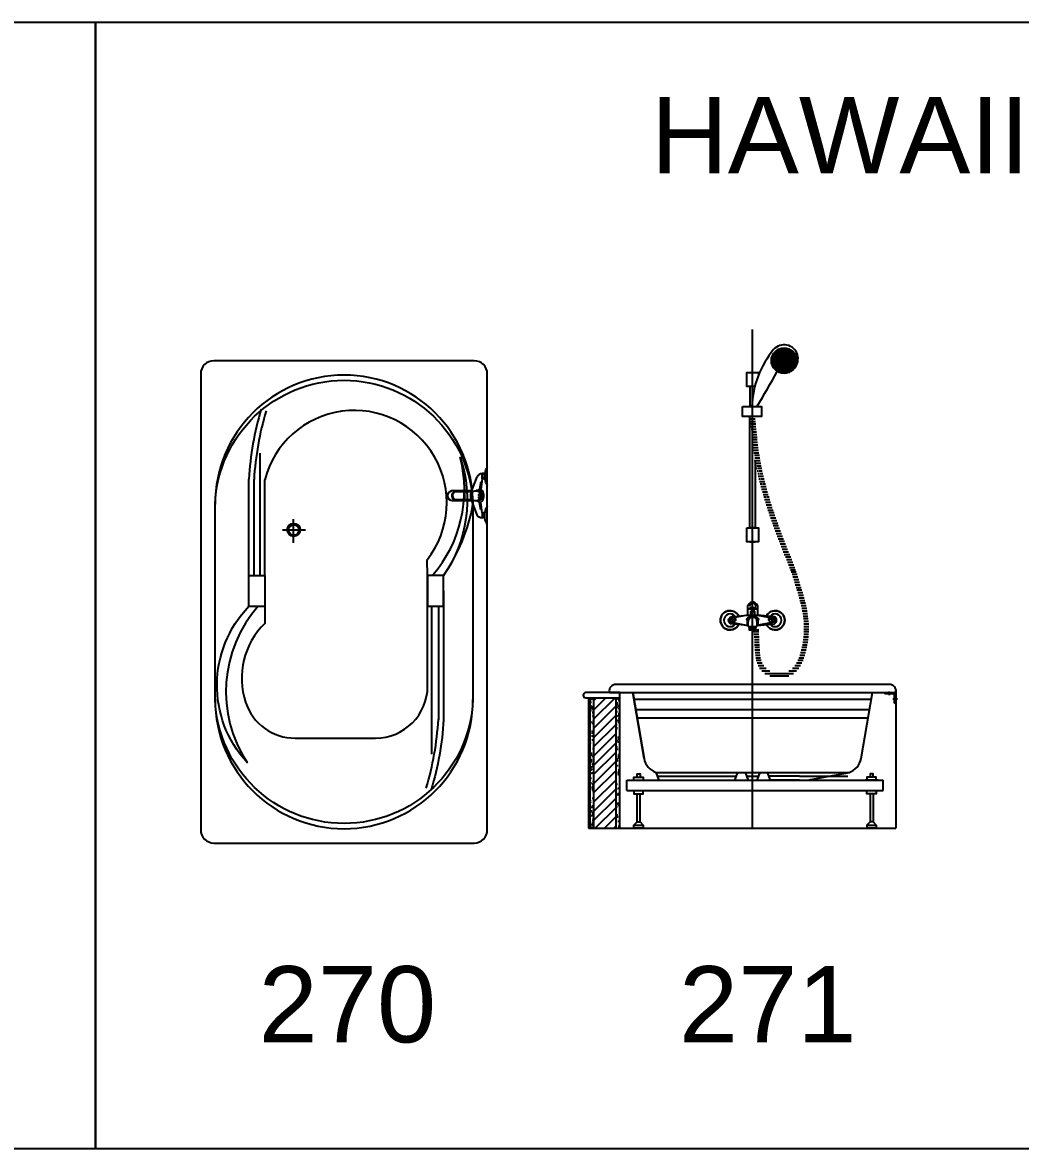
# Model space of a CAD drawing. Header units: inches. Extents: x 242965 to 445791, y 236206 to 423703.
# Drawn here: x 326854 to 330684, y 262687 to 267006 of the extents above; entities that cross this region are included whole.
import ezdxf

# ---------------------------------------------------------------- set-up
doc = ezdxf.new("R2010")
doc.units = ezdxf.units.IN
doc.header["$MEASUREMENT"] = 0
doc.layers.add('2', color=181, linetype='Continuous', lineweight=20)
doc.layers.add('HATCH', color=8, linetype='Continuous')
doc.layers.add('wc', color=144, linetype='Continuous')
doc.styles.add('Vni-Helve', font='')
doc.styles.get('Vni-Helve').set_extended_font_data('VNI-Helve')
pattern_1 = [(0, (416623.3625845934, 244789.9833808509), (5.625, 3.24759525), [3.75, -7.5]), (120, (416623.3625845934, 244789.9833808509), (-5.624999987709674, 3.247595271287468), [3.749999999999992, -7.499999999999983]), (59.99999999999999, (416623.3625845934, 244789.9833808509), (1.229032625671422e-08, 6.495190521287468), [-7.5, 3.75])]

# ---------------------------------------------------------------- blocks, each defined once
blk = doc.blocks.new('270')
at = {"layer": 'HATCH', "linetype": 'Continuous'}
blk.add_lwpolyline([(-550.0000000000146, 1745), (-550.0000000000146, -5, 0.414213562373095), (-500.0000000000146, -55), (499.9999999999854, -55, 0.414213562373095), (549.9999999999854, -5), (549.9999999999854, 1745, 0.414213562373095), (499.9999999999854, 1795), (-500.0000000000146, 1795, 0.414213562373095)], format="xyb", close=True, dxfattribs=at)
at = {"layer": 'wc', "color": 7}
blk.add_lwpolyline([(-550.0000000000146, 1745), (-550.0000000000146, -5, 0.414213562373095), (-500.0000000000146, -55), (499.9999999999854, -55, 0.414213562373095), (549.9999999999854, -5), (549.9999999999854, 1745, 0.414213562373095), (499.9999999999854, 1795), (-500.0000000000146, 1795, 0.414213562373095)], format="xyb", close=True, dxfattribs=at)
at = {"layer": 'wc'}
for points in [[(494.9999999999782, 1245.000000000502), (495, 1245, 0.9999999999999999), (-495, 1245), (-494.9999999999782, 1245.000000000502, -0.9595959595949957)], [(487.2837003236491, 1285.108365632841, -4.698006889415894), (487.2837003236782, 1268.990076282425), (487.2837003236782, 1285.108365632885)], [(427.4790057526043, 1262.049220957655, -0.608945679892476), (425.7633340107641, 1292.049220957666, 0.8742641852840553), (427.4790057526625, 1262.049220957644)]]:
    blk.add_lwpolyline(points, format="xyb", close=True, dxfattribs=at)
at = {"layer": 'wc', "color": 7}
for points in [[(-317.8957103923749, 1608.693428951759, 0.05926039611814506), (-365.3748523644463, 1341.068679039039)], [(381.9867043237318, 912.1615616176277), (381.9867043237318, 417.6053694769216), (381.9867043237609, 417.6053694775401, -0.05926039611814517), (334.5075623516896, 149.9806195648198)]]:
    blk.add_lwpolyline(points, format="xyb", dxfattribs=at)
at = {"layer": 'wc'}
for points in [[(-298.7536585474882, 1602.898443950271, 0.05926039611814506), (-345.4075620179356, 1339.925299741466)], [(341.2290213920423, 973.4830337868807, 0.2452842833322257), (446.2134587640539, 1423.514043257772), (446.2134587646506, 1423.514043255909, -0.2369788513235458), (381.9867043241247, 971.2457040801637)], [(550.0000000000582, 1387.049220957739, 0.1184493648184731), (540.0000000000073, 1362.049220957728), (540, 1362.049220957662), (540, 1342.049220957662), (530, 1342.049220957648), (530, 1342.049220957662), (530, 1362.049220957662), (530.0000000000073, 1362.049220957651, 0.3252642360315423), (510.7031023465825, 1349.747919641475)], [(540.0000000000073, 1342.049220957582, 0.1184493648184732), (550.0000000000582, 1317.049220957571)], [(550.0000000000582, 1167.049220957571, -0.1184493648184732), (540.0000000000073, 1192.049220957582), (540, 1192.049220957662), (540, 1212.049220957662), (530, 1212.049220957677), (530, 1212.049220957662), (530, 1192.049220957662), (530.0000000000073, 1192.049220957673, -0.325264236031542), (510.7031023465825, 1204.350522273849), (510.7031023465679, 1204.350522273875), (490, 1257.049220957662), (416.6271987744112, 1257.049220957662), (416.6271987743239, 1257.049220957662, -0.8484309938839947), (413.4354839969892, 1297.049220957673), (413.4354839969164, 1297.049220957662), (490, 1297.049220957662)], [(-365.3748523644026, 853.0774191556702), (-304.1873268902273, 853.0774191556702), (-304.1873268902273, 787.6429813623545), (-304.1873268901545, 787.64298136242, 0.285563559719018), (-377.8017469008482, 484.7901515221893), (-377.801746900841, 484.7901515220001, 0.3238930270007946), (-187.8213955842075, 347.2998796737811), (120.7991788495419, 347.2998796737811, 0.414213562373095), (320.7991788495419, 547.2998796737811), (320.7991788495419, 971.2457040795998), (320.7991788495419, 853.0774191556702), (381.9867043237318, 853.0774191556702), (381.9867043237318, 971.2457040795998), (381.9867043235354, 971.245704079316, 0.1066961155297339), (494.9999999998181, 1244.999999999047), (494.9999999999854, 1245), (494.9999999999854, 495), (494.9999999999782, 494.9999999995125, -0.9595959595949961), (-494.9999999999782, 494.9999999995125), (-495, 495), (-495.0000000000146, 1245)], [(550.0000000000582, 1237.049220957739, 0.1184493648184731), (540.0000000000073, 1212.049220957728)], [(-495, 495, 0.9999999999999999), (495, 495)], [(315.3655105068028, 155.7756045663082, 0.05926039611814517), (362.0194139772502, 418.7487487751132)]]:
    blk.add_lwpolyline(points, format="xyb", dxfattribs=at)
at = {"layer": 'wc', "color": 8}
for points in [[(319.1428781377253, 1031.541661176714, 1.230563892124485), (-304.1873268903873, 1337.756099300434)], [(524.7532546052244, 1330.524128809207), (521.898881210378, 1310.161541504713), (521.8988812103853, 1310.161541504702, -0.200633142750587), (515.1197153165122, 1298.730128723957), (515.1197153164685, 1298.730128723939), (506.9132464005233, 1296.943769087913)], [(516.0046400470455, 1254.66384548767, 0.6317060664252575), (516.0046400466745, 1299.4345964278)], [(530, 1257.377995229483, 0.4211348666310375), (524.8211922126065, 1301.778591791102)], [(530, 1212.049220957677), (524.8211922109913, 1252.319850122949), (524.8211922126065, 1252.319850124193, 0.4211348666310375), (530, 1296.720446685813)], [(524.7532546052244, 1223.574313106117), (521.898881210378, 1243.936900410612), (521.8988812103853, 1243.936900410623, 0.200633142750587), (515.1197153165122, 1255.368313191368), (515.1197153164685, 1255.368313191386), (506.9132464005233, 1257.154672827412)], [(-329.4010200852281, 854.2168619877266, 0.3377182283310685), (-372.2003358905422, 254.1942148275411), (-372.2003358918955, 254.1942148291491, -0.3960039660217365), (-365.3748523651011, 853.0774191549353), (-365.3748523644026, 853.0774191556702), (-365.3748523644026, 971.2457040795998), (-304.1873268902273, 971.2457040795998), (-304.1873268902273, 853.0774191556702)]]:
    blk.add_lwpolyline(points, format="xyb", dxfattribs=at)
at = {"layer": 'wc'}
for points in [[(-322.4714424864651, 971.5830260835937), (-322.4714424864651, 1440.077933344728)], [(549.9999999999854, 1167.049220957648), (549.9999999999854, 1387.049220957648)], [(-345.3748523644026, 971.2457040795998), (-345.3748523644026, 1341.068679039658)], [(490, 1297.049220957662), (510.7031023465679, 1349.74791964145)], [(540, 1362.049220957662), (530, 1362.049220957662)], [(492.4498954546143, 1292.049220957662), (425.763334010684, 1292.049220957662)], [(492.4498954546143, 1262.049220957662), (427.4790057526698, 1262.049220957648)], [(463.98469427698, 1262.163880530119), (463.98469427698, 1292.171728864821)], [(-195.0000000000146, 1186.799396055372), (-195.0000000000146, 1096.600677468727)], [(540, 1192.049220957662), (530, 1192.049220957662)], [(-147.766282323093, 1145), (-236.7414219921629, 1145)], [(335.7516983638779, 850.0351596710971), (335.7516983638779, 285.3341662645689)], [(361.9867043237318, 853.0774191556702), (361.9867043237318, 417.6053694769216)]]:
    blk.add_lwpolyline(points, dxfattribs=at)
at = {"layer": 'wc', "color": 7}
blk.add_lwpolyline([(-365.3748523644026, 971.2457040795998), (-365.3748523644026, 1341.068679039658)], dxfattribs=at)
at = {"layer": 'wc', "color": 8}
for points in [[(530, 1342.049220957648), (524.8211922109913, 1301.778591792376)], [(540, 1357.049220957662), (530, 1357.049220957662)], [(539.9999999999854, 1347.049220957662), (530, 1347.049220957648)], [(-304.1873268902273, 971.2457040795998), (-304.1873268902273, 1337.75609930107)], [(539.9999999999854, 1207.049220957662), (530, 1207.049220957677)], [(540, 1197.049220957662), (530, 1197.049220957662)], [(381.9867043237318, 971.2457040795998), (320.7991788495419, 971.2457040795998), (319.1428781376017, 1031.541661176569)]]:
    blk.add_lwpolyline(points, dxfattribs=at)
at = {"layer": 'wc'}
for points in [[(515.8332505028666, 1282.161213106316), (515.8332505028666, 1278.946056801113), (518.6876238977129, 1278.946056801113), (518.6876238977129, 1282.161213106316)], [(515.8332505028666, 1272.873099272067), (515.8332505028666, 1269.657942966864), (518.6876238977129, 1269.657942966864), (518.6876238977129, 1272.873099272067)]]:
    blk.add_lwpolyline(points, close=True, dxfattribs=at)
for radius in [25, 20]:
    blk.add_circle((-192.7906605472381, 1146.145471957861), radius, dxfattribs=at)

msp = doc.modelspace()

# ---------------------------------------------------------------- hatches: boundary and pattern name
at = {"layer": 'wc'}
h = msp.add_hatch(dxfattribs=at)
h.set_pattern_fill('HONEY', color=256, scale=30, style=0)
h.set_pattern_definition(pattern_1)
h.paths.add_polyline_path([(329825.1321672308, 265709.028881905, 1), (329727.8159838599, 265709.028881905, 1)])
h = msp.add_hatch(dxfattribs=at)
h.set_pattern_fill('HONEY', color=256, scale=30, style=0)
h.set_pattern_definition(pattern_1)
h.paths.add_polyline_path([(329811.4262455936, 265709.028881905, 1), (329741.5219054972, 265709.028881905, 1)])
h = msp.add_hatch(dxfattribs=at)
h.set_pattern_fill('ANSI31', color=256, scale=80, angle=315, style=0)
h.set_pattern_definition([(0, (415734.9281409575, 244976.0934468297), (2.664535259100376e-15, 10), [])])
edge = h.paths.add_edge_path()
edge.add_spline(control_points=[(329822.0129842384, 264906.6698174325), (329809.4114782757, 264937.83959754), (329796.8350304653, 264968.9483178029), (329764.6886383707, 265050.8955786695), (329745.7338425607, 265101.7561995736), (329719.7356957698, 265182.437404834), (329711.0507619159, 265212.0255309633), (329699.6543844686, 265256.6703560061), (329696.12735899, 265271.5957716686), (329691.2954285392, 265294.0614784897), (329689.7612157, 265301.5629831166), (329686.8541012487, 265316.593914835), (329685.4818291719, 265324.1208076389), (329682.4942448722, 265341.617061076), (329680.935781855, 265351.6145256441), (329677.8649888374, 265372.9704464402), (329676.3836541479, 265384.3405202965), (329673.3879093905, 265409.2555585815), (329671.9167742477, 265422.8189228274), (329668.5715368612, 265455.7891505866), (329666.7893701612, 265475.2476005638), (329665.0073995672, 265494.7676983038)], knot_values=[1.745135392665816, 1.745135392665816, 1.745135392665816, 1.745135392665816, 101.6641377283773, 101.6641377283773, 264.8428148744112, 264.8428148744112, 358.7627938430099, 358.7627938430099, 405.7227833273092, 405.7227833273092, 429.2027780694589, 429.2027780694589, 452.6827728116085, 452.6827728116085, 483.6328701522372, 483.6328701522372, 518.5129490118761, 518.5129490118761, 559.7553356420099, 559.7553356420099, 618.3939748546662, 618.3939748546662, 618.3939748546662, 618.3939748546662], degree=3, periodic=0)
edge.add_line((329665.0073995673, 265494.7676983038), (329645.7535024975, 265494.7676983038))
edge.add_spline(control_points=[(329645.7535024974, 265494.7676983038), (329650.9257020272, 265438.1044836164), (329656.0979015569, 265381.4412689289), (329665.7535024974, 265325.761583994)], knot_values=[0, 0, 0, 0, 170.1853891323093, 170.1853891323093, 170.1853891323093, 170.1853891323629], degree=3, periodic=0)
edge.add_spline(control_points=[(329665.7535024974, 265325.7615839939), (329691.1829665892, 265179.1208355408), (329747.7097836456, 265039.3019549204), (329804.2366007019, 264899.4830743)], knot_values=[170.1853891323093, 170.1853891323093, 170.1853891323093, 170.1853891323629, 618.3939748546662, 618.3939748546662, 618.3939748546662, 618.3939748546662], degree=3, periodic=0)
edge.add_line((329804.2366007019, 264899.4830743), (329822.0129842383, 264906.6698174325))
h = msp.add_hatch(dxfattribs=at)
h.set_pattern_fill('ANSI31', color=256, scale=80, angle=315, style=0)
h.set_pattern_definition([(0, (416623.3625845934, 245009.4830743), (2.664535259100376e-15, 10), [])])
edge = h.paths.add_edge_path()
edge.add_spline(control_points=[(329655.7760379758, 264676.8354277483), (329662.1343494464, 264651.7771656335), (329662.3372806559, 264645.8468431961), (329662.8691046787, 264631.7536814519), (329663.2173389556, 264623.4857468071), (329664.0077126874, 264608.7598524698), (329664.4200128477, 264602.2522238758), (329665.1660867661, 264592.9164278652), (329665.4368272924, 264589.8690722478), (329666.428102703, 264579.9992742295), (329667.2604599559, 264573.6174932068), (329669.1436505504, 264563.216019989), (329670.0777119136, 264559.0190101643), (329672.3405867513, 264550.9356589196), (329673.6711097218, 264547.0478095721), (329676.847275968, 264539.5641054157), (329678.6955660764, 264535.9696780877), (329682.9558517056, 264529.1457376694), (329685.3667825062, 264525.9208033061), (329689.8274227415, 264520.8747268292), (329691.7406073409, 264518.9360814195), (329695.7656743246, 264515.244335207), (329697.8830478055, 264513.4843089679), (329702.3126236871, 264510.1295374949), (329704.6238596014, 264508.5358862632), (329711.3640799805, 264504.3058354273), (329715.9912155793, 264501.8693455823), (329725.7136625567, 264497.6877822934), (329730.8093670806, 264495.9427179403), (329738.834306109, 264493.9509601014), (329741.628630489, 264493.3876784739), (329746.2929025776, 264492.6818029209), (329748.1276104786, 264492.4629562034), (329751.7901643225, 264492.1393240218), (329753.6203334992, 264492.0341513318), (329759.0992204671, 264491.8829178975), (329762.7361724254, 264492.001000251), (329773.0168054299, 264492.9238967724), (329779.5736375014, 264494.2273829755), (329792.2155801185, 264498.1127914748), (329798.3023073284, 264500.6948113672), (329806.4797546182, 264505.2412545289), (329808.8586774534, 264506.7099429667), (329812.545673934, 264509.2349435316), (329813.9015335947, 264510.2213190243), (329817.8807459404, 264513.2982048703), (329820.3816448454, 264515.4807631317), (329825.0855327997, 264520.0538352329), (329827.2890433679, 264522.4444915481), (329832.8631203144, 264529.1139419508), (329835.972098596, 264533.5422624451), (329841.5276653172, 264542.6749215607), (329843.9754923573, 264547.3801638583), (329848.3532153326, 264556.9366613285), (329850.2833569983, 264561.7887410155), (329853.7514944148, 264571.5329116528), (329855.2893806004, 264576.4254494308), (329857.4677990675, 264584.0149742302), (329858.2057651108, 264586.7330452896), (329859.4587303676, 264591.5539563286), (329859.9874410533, 264593.6605666983), (329861.0124141798, 264597.876858516), (329861.5073374012, 264599.9836860687), (329862.9391202105, 264606.3003715186), (329863.822992646, 264610.5064359374), (329866.2602894829, 264623.1105832763), (329867.5993738467, 264631.4946815431), (329870.7407130892, 264656.5978540336), (329871.6662381191, 264673.268558803), (329871.2784371427, 264695.7748949276), (329871.0245663698, 264701.6602874537), (329870.3262920035, 264711.728047516), (329869.9569331972, 264715.9104246508), (329869.0746809371, 264724.242825331), (329868.5617993565, 264728.3954683951), (329866.8286717351, 264740.8129462078), (329865.4140578415, 264749.0372435782), (329860.2914096029, 264774.8846057544), (329855.831471105, 264792.3169726565), (329846.0388618251, 264826.7586418272), (329840.7053855039, 264843.7691772131), (329833.857659624, 264865.5948900111), (329832.2918797612, 264870.5839127454), (329829.4037688466, 264879.8588629323), (329828.0781322243, 264884.1493054032), (329825.6129139213, 264892.2031532727), (329824.4709253415, 264895.9637242709), (329823.3384570411, 264899.7231118424)], knot_values=[92.44312059135477, 92.44312059135477, 92.44312059135477, 92.44312059135477, 103.5076358182988, 103.5076358182988, 118.1215385414112, 118.1215385414112, 130.0120821534849, 130.0120821534849, 135.9829018951531, 135.9829018951531, 149.9666982611641, 149.9666982611641, 160.2146570975682, 160.2146570975682, 170.4626159339722, 170.4626159339722, 180.7105747703762, 180.7105747703762, 190.9585336067802, 190.9585336067802, 197.8944380781307, 197.8944380781307, 204.8303425494813, 204.8303425494813, 211.7662470208318, 211.7662470208318, 224.3230963658253, 224.3230963658253, 236.8799457108187, 236.8799457108187, 243.4059030690162, 243.4059030690162, 247.6112714823326, 247.6112714823326, 251.816639895649, 251.816639895649, 260.2273767222817, 260.2273767222817, 275.8259483136974, 275.8259483136974, 291.4245199051131, 291.4245199051131, 298.0701430875893, 298.0701430875893, 302.0582777964577, 302.0582777964577, 310.0345472141947, 310.0345472141947, 318.0108166319316, 318.0108166319316, 331.5644935432299, 331.5644935432299, 345.1181704545282, 345.1181704545282, 358.6718473658265, 358.6718473658265, 372.2255242771247, 372.2255242771247, 379.8299686225577, 379.8299686225577, 385.8079881769247, 385.8079881769247, 391.7860077312916, 391.7860077312916, 403.7420468400254, 403.7420468400254, 427.6541250574931, 427.6541250574931, 475.4782814924284, 475.4782814924284, 492.4409842928202, 492.4409842928202, 504.5309155152604, 504.5309155152604, 516.6208467377006, 516.6208467377006, 540.800709182581, 540.800709182581, 593.0963338136486, 593.0963338136486, 645.3919584447161, 645.3919584447161, 660.9568083996819, 660.9568083996819, 674.4263909954086, 674.4263909954086, 686.2341686334223, 686.2341686334223, 686.2341686334223, 686.2341686334223], degree=3, periodic=0)
edge.add_line((329823.3384570411, 264899.7231118424), (329804.0769962402, 264900.0169623807))
edge.add_spline(control_points=[(329804.0769962402, 264900.0169623807), (329806.6481588288, 264891.4129322442), (329825.9138221369, 264828.1209052854), (329860.3348610908, 264728.1386166057), (329848.837466029, 264608.1308672273), (329817.8950236493, 264522.1084003613), (329751.3330821845, 264503.562881776), (329696.3175776656, 264531.3159082991), (329681.9928592623, 264574.2441564139), (329680.6040044368, 264654.1248599043), (329679.5384882938, 264678.0786561096)], knot_values=[77.99215631071536, 77.99215631071536, 77.99215631071536, 77.99215631071536, 104.8357651522759, 275.3594946404427, 387.3535445791956, 467.9363034091895, 526.2741706862143, 571.6049022163926, 633.5036158118899, 692.0477379207758, 692.0477379207758, 692.0477379207758, 692.0477379207758], degree=3, periodic=0)
edge.add_line((329679.5384882938, 264678.0786561096), (329669.2929946816, 264677.6229146171))
edge.add_spline(control_points=[(329669.2206033393, 264677.6196944953), (329668.962999051, 264677.3869488244), (329668.6927289016, 264677.1759874226), (329668.4089601706, 264676.9893699546)], knot_values=[13.35864012165642, 13.35864012165642, 13.35864012165642, 13.35864012165642, 14.52038149083728, 14.52038149084071, 14.52038149084071, 14.52038149084071], degree=3, periodic=0)
edge.add_spline(control_points=[(329668.4089601706, 264676.9893699546), (329665.3023729966, 264674.9463561569), (329660.5779809144, 264675.8209626457), (329655.7760379759, 264676.8354277482)], knot_values=[0.6403577934595663, 0.6403577934629929, 0.6403577934629929, 0.6403577934629929, 13.35864012165985, 13.35864012165985, 13.35864012165985, 13.35864012165985], degree=3, periodic=0)
h = msp.add_hatch(dxfattribs=at)
h.set_pattern_fill('AR-CONC', color=256, scale=5, style=0)
h.set_pattern_definition([(49.99999999999999, (342015.7267176671, 246226.2032777076), (35.86300913003767, -3.137606749129755), [3.75, -41.25]), (355, (342015.7267176671, 246226.2032777076), (-6.937566680650001, 37.60960668500059), [3, -33]), (100.4514, (342018.715301667, 246225.9418107076), (28.92546908570108, 34.47197710304768), [3.18700949999999, -35.05710559999983]), (46.18420000000001, (342015.7267176671, 246236.2032777076), (53.36205243128222, -8.275950716450904), [5.625, -61.875]), (96.63559999999998, (342020.173554917, 246235.5136123576), (46.73313527743517, 48.70589354502209), [4.780514399999977, -52.58564999999982]), (351.1842, (342015.7267176671, 246236.2032777076), (46.73309725668136, 48.70593004626623), [4.5, -49.5]), (21, (342020.7267176671, 246233.7032777076), (29.84535260592308, -20.13094453326694), [3.75, -41.25]), (326.0000000000001, (342020.7267176671, 246233.7032777076), (12.16576659607909, 36.25750225234265), [3, -33]), (71.4514, (342023.213829317, 246232.0256974075), (42.0111314290745, 16.12652483549762), [3.1870095, -35.0571056]), (37.50000000000001, (342015.7267176671, 246226.2032777076), (0.6079927658645334, 16.64469269156557), [0, -32.59999999999999, 0, -33.5, 0, -33.125]), (7.499999999999999, (342015.7267176671, 246226.2032777076), (13.15347687210743, 19.72058559411801), [0, -19.1, 0, -31.85, 0, -12.625]), (327.5, (342004.576717667, 246226.2032777076), (26.69112180862045, -1.12774358671899), [0, -12.5, 0, -39, 0, -51.75]), (317.5, (341999.576717667, 246226.2032777076), (29.15930846711931, 5.005249116615882), [0, -16.25, 0, -25.9, 0, -36.75])])
h.paths.add_polyline_path([(329045.6035587264, 264415.638748526), (329030.6035587264, 264415.638748526), (329030.6035587264, 263915.638748526), (329045.6035587264, 263915.638748526)])
h.paths.add_polyline_path([(329145.6035587264, 264415.638748526), (329130.6035587264, 264415.638748526), (329130.6035587264, 263915.638748526), (329145.6035587264, 263915.638748526)])
h = msp.add_hatch(dxfattribs=at)
h.set_pattern_fill('ANSI31', color=256, scale=200, style=0)
h.set_pattern_definition([(45, (342015.7267176671, 246226.2032777076), (-17.67766952966369, 17.67766952966369), [])])
h.paths.add_polyline_path([(329045.6035587264, 263915.638748526), (329130.6035587264, 263915.638748526), (329130.6035587264, 264415.638748526), (329045.6035587264, 264415.638748526)])

# ---------------------------------------------------------------- linework, layer by layer
at = {"layer": 'wc', "color": 3}
for points in [[(321283.5430393845, 262686.8769257944), (327133.8057021436, 262686.8769257944), (327133.8057021436, 267006.2277844262), (321283.5430393845, 267006.2277844262)], [(327133.8057021436, 262686.8769257944), (332984.0683649026, 262686.8769257944), (332984.0683649026, 267006.2277844262), (327133.8057021436, 267006.2277844262)]]:
    msp.add_lwpolyline(points, close=True, dxfattribs=at)
at = {"layer": 'wc'}
for points in [[(329655.7535024974, 263915.638748526), (329655.7535024974, 265828.5991067373)], [(329658.213168159, 265610.0594070071), (329633.2704896998, 265610.0594070071), (329633.2704896998, 265663.7436356441), (329678.2365152951, 265663.7436356441), (329678.2365152951, 265653.0826974025)], [(329664.3250804326, 265610.0594070071), (329645.7535024974, 265610.0594070071), (329645.7535024974, 265533.4842345846)], [(329645.7535024974, 265494.7676983037), (329664.8482964556, 265496.5106647923)], [(329665.7535024974, 265325.7615839939), (329665.7535024974, 265067.427864281), (329645.7535024974, 265067.427864281), (329645.7535024974, 265494.7676983038)], [(329645.7535024974, 265013.7436356441), (329665.7535024974, 265013.7436356441)], [(329643.3809858271, 264761.741401052), (329669.5414277911, 264761.741401052)], [(329563.6871005733, 264715.638748526), (329594.518807544, 264715.638748526)], [(329579.1029540587, 264731.0179650907), (329579.1029540587, 264700.2595319614)], [(329635.4214901619, 264712.9397704588), (329635.4214901619, 264696.9450108656)], [(329636.6266458096, 264732.9806051517), (329674.8904832141, 264732.9806051517)], [(329676.0524301793, 264712.9397704588), (329676.0524301793, 264696.9450108656)], [(329744.518807544, 264715.638748526), (329713.6871005733, 264715.638748526)], [(329729.1029540587, 264731.0179650907), (329729.1029540587, 264700.2595319614)], [(329639.3038752571, 264689.6613699545), (329672.6453405923, 264689.6613699545)], [(329643.0649601706, 264689.6613699545), (329643.0649601706, 264676.9893699545), (329668.4089601706, 264676.9893699545), (329668.4089601706, 264689.6613699545)], [(329643.0649601706, 264683.3253699545), (329668.4089601706, 264683.3253699545)], [(329643.0649601706, 264680.1573699545), (329668.4089601706, 264680.1573699545)], [(329655.0503200489, 264676.9893699545), (329679.5384882938, 264678.0786561096)], [(330204.2631420144, 264434.4887456619), (330164.2631420144, 264434.4887456619)], [(330181.2631420144, 264425.5568484939), (330181.2631420144, 264440.283421082)], [(330205.6035587264, 264446.4179095543), (330205.6035587264, 263915.638748526)], [(329025.6035587264, 264415.638748526), (329025.6035587264, 263915.638748526)], [(329030.6035587264, 264415.638748526), (329030.6035587264, 263915.638748526)], [(329045.6035587264, 264415.638748526), (329045.6035587264, 263915.638748526)], [(329130.6035587264, 264415.638748526), (329130.6035587264, 263915.638748526)], [(330111.1536000169, 264409.0245320019), (329655.7535024974, 264409.0245320019), (329655.7535024974, 264409.0245320019), (329200.353404978, 264409.0245320019)], [(330193.8465664394, 264411.4887456619), (330211.4604460555, 264411.4887456619)], [(329206.9026958435, 264370.7665895093), (329655.7535024974, 264370.7665895093), (330104.6043091514, 264370.7665895093)], [(330098.909274545, 264337.4988188542), (329655.7535024974, 264337.4988188542), (329212.5977304499, 264337.4988188542)], [(329030.6035587264, 264165.638748526), (329025.6035587264, 264165.638748526)], [(329284.349218549, 264129.5752460215), (329296.0021322395, 264099.6342524314), (329475.9667777677, 264099.6342524314), (329587.2521822858, 264099.6342524314), (329598.9050959763, 264129.5752460215)], [(329626.8423070625, 264129.5752460215), (329638.495220753, 264099.6342524314), (329655.7535024974, 264099.6342524314), (329673.0117842419, 264099.6342524314), (329684.6646979324, 264129.5752460215)], [(329724.2548227091, 264099.6342524314), (329712.6019090186, 264129.5752460215)], [(329835.5402272272, 264099.6342524314), (329865.5048727554, 264099.6342524314), (330027.1577864459, 264129.5752460215)], [(329173.1520812589, 264099.6342524309), (330157.5044170609, 264099.6342524309)], [(329173.1520812589, 264059.6342524309), (329173.1520812589, 264099.6342524309)], [(329193.1520812589, 264099.6342524309), (329243.1520812589, 264099.6342524309)], [(329200.1520812589, 264099.6342524309), (329200.1520812589, 264111.6342524309), (329200.1520812589, 264111.6342524309), (329236.1520812589, 264111.6342524309), (329236.1520812589, 264099.6342524309)], [(329212.1520812589, 264111.6342524309), (329212.1520812589, 264123.6342524309), (329212.1520812589, 264123.6342524309), (329224.1520812589, 264123.6342524309), (329224.1520812589, 264111.6342524309)], [(329290.1756753943, 264114.6047492257), (329475.9667777673, 264114.6047492257), (329593.0786391313, 264114.6047492257)], [(329632.6687639077, 264114.6047492257), (329655.7535024974, 264114.6047492257), (329655.7535024974, 264114.6047492257), (329678.8382410872, 264114.6047492257)], [(329835.5402272276, 264114.6047492257), (329718.4283658636, 264114.6047492257)], [(329835.5402272272, 264099.6342524314), (329724.2548227091, 264099.6342524314)], [(329835.5402272276, 264114.6047492257), (330021.3313296006, 264114.6047492257)], [(330137.5044170609, 264099.6342524309), (330087.5044170609, 264099.6342524309)], [(330130.5044170609, 264099.6342524309), (330130.5044170609, 264111.6342524309), (330130.5044170609, 264111.6342524309), (330094.5044170609, 264111.6342524309), (330094.5044170609, 264099.6342524309)], [(330118.5044170609, 264111.6342524309), (330118.5044170609, 264123.6342524309), (330118.5044170609, 264123.6342524309), (330106.5044170609, 264123.6342524309), (330106.5044170609, 264111.6342524309)], [(330157.5044170609, 264059.6342524309), (330157.5044170609, 264099.6342524309)], [(329173.1520812589, 264059.6342524309), (330157.5044170609, 264059.6342524309)], [(329200.1520812589, 264059.6342524309), (329200.1520812589, 264047.6342524309), (329236.1520812589, 264047.6342524309), (329236.1520812589, 264059.6342524309)], [(329212.1520812589, 263939.638748526), (329212.1520812589, 264047.6342524309)], [(329224.1520812589, 263939.638748526), (329224.1520812589, 264047.6342524309)], [(330130.5044170609, 264059.6342524309), (330130.5044170609, 264047.6342524309), (330094.5044170609, 264047.6342524309), (330094.5044170609, 264059.6342524309)], [(330106.5044170609, 264047.6342524309), (330106.5044170609, 263939.638748526), (330094.5044170609, 263927.638748526), (330130.5044170609, 263927.638748526), (330130.5044170609, 263915.638748526)], [(330118.5044170609, 264047.6342524309), (330118.5044170609, 263939.638748526), (330130.5044170609, 263927.638748526)], [(329025.6035587264, 263915.638748526), (330205.6035587264, 263915.638748526)], [(329200.1520812589, 263927.638748526), (329236.1520812589, 263927.638748526)], [(329200.1520812589, 263915.638748526), (329236.1520812589, 263915.638748526)], [(330094.5044170609, 263927.638748526), (330094.5044170609, 263915.638748526)], [(330118.5044170609, 263939.638748526), (330106.5044170609, 263939.638748526)]]:
    msp.add_lwpolyline(points, dxfattribs=at)
for points in [[(329815.792062756, 265679.6232799038, 1.015898692739995), (329736.4485296798, 265751.5070774629)], [(329736.4485296794, 265751.5070774621, 0.165771041884615), (329653.3013009735, 265533.4842345844)], [(329673.3705233238, 265534.0789432073, 0.01501344768592124), (329750.268607431, 265668.0303047679)], [(329835.906397014, 264831.2002217131, 0.2046748324433751), (329828.6804667059, 264828.1129585939)], [(329671.1345928258, 264766.6098638846), (329664.4051794743, 264776.7211380225), (329664.4051794743, 264776.7211380225, 0.250973073189076), (329659.6100681528, 264779.2898205179), (329659.6100681528, 264779.2898205179), (329652.4565227118, 264779.2898205179), (329652.4565227118, 264779.2898205179, 0.2579203543434639), (329647.5797627665, 264776.5949163463), (329647.5797627665, 264776.5949163462), (329641.9597581262, 264767.6531360372)], [(329644.1219333521, 264771.0984780213), (329647.4592160978, 264780.1433440581), (329647.4592160978, 264780.1433440581, -0.3140877520797029), (329652.8631098175, 264783.9094702741), (329652.8631098175, 264783.9094702741), (329656.1762357143, 264783.9094702741), (329659.4893616112, 264783.9094702741), (329659.4893616112, 264783.9094702741, -0.3140877520797029), (329664.8932553309, 264780.1433440581), (329664.8932553309, 264780.1433440581), (329668.2305380766, 264771.0984780213)], [(329589.1489443097, 264728.0873051773, 2.945555675135902), (329589.259576889, 264698.2849896566)], [(329645.7331191042, 264775.4651920213, 0.4696922146725397), (329636.6266458096, 264767.9097259865), (329636.6266458096, 264767.9097259865), (329636.6266458096, 264756.1573722371)], [(329663.5503520625, 264745.812445045, 0.3744332317942339), (329655.7585645118, 264750.6924794895), (329655.7585645119, 264750.6924794895, 0.3744332317942339), (329647.9667769612, 264745.812445045)], [(329675.7258256191, 264756.1573722371), (329675.7258256191, 264767.9097259865), (329675.7258256191, 264767.9097259865, 0.4696922146725397), (329666.6193523245, 264775.4651920213)], [(329722.6545063021, 264698.3272054793, 2.955942303618468), (329722.7656085471, 264728.0463446005)], [(329639.3038752571, 264692.962810402), (329572.1821226776, 264700.1011660341), (329572.1821226777, 264700.101166034, -0.6991852973510527), (329573.487811278, 264726.4731869819), (329573.487811278, 264726.4731869819), (329636.6266458096, 264732.9806051517), (329575.1953357162, 264720.97209979), (329575.1953357162, 264720.97209979, 0.6991852973510527), (329574.4246861164, 264705.4066829008), (329574.4246861163, 264705.4066829008), (329636.6266458096, 264693.2475320484)], [(329591.7363216783, 264723.9451841931, 0.002708321497485293), (329591.6176997542, 264724.1823202183)], [(329591.6176997542, 264702.0458169818, 0.003511772005635311), (329591.7710169944, 264702.353546991)], [(329672.6453405923, 264708.5736467515, -0.4657933059428943), (329679.3382280491, 264717.0410120094), (329679.338228049, 264717.0410120094, 0.5165355759739058), (329632.6109878004, 264717.0410120094), (329632.6109878003, 264717.0410120094, -0.4657933059428946), (329639.3038752571, 264708.5736467515)], [(329639.3038752571, 264689.6613699545), (329639.3038752571, 264708.5736467516, -1), (329672.6453405923, 264708.5736467516), (329672.6453405923, 264689.6613699545)], [(329674.8904832141, 264693.2475320484), (329739.3350063461, 264700.1011660341), (329739.3350063461, 264700.101166034, 0.6991852973510527), (329738.0293177457, 264726.4731869819), (329738.0293177458, 264726.4731869819), (329674.8904832141, 264732.9806051517), (329736.3217933075, 264720.97209979), (329736.3217933074, 264720.97209979, -0.6991852973510527), (329737.0924429073, 264705.4066829008), (329737.0924429074, 264705.4066829008), (329672.6453405923, 264692.8086547533)], [(329720.1751438885, 264702.353546991, 0.002638355542668381), (329720.289926026, 264702.1221507339)], [(329720.289926026, 264724.1059864662, 0.001834908786488684), (329720.2098392047, 264723.9451841931)], [(329145.6035587264, 263915.638748526), (329145.6035587264, 264435.638748526), (329015.6035587264, 264435.638748526, 0.9999999999999999), (329015.6035587264, 264415.638748526), (329015.6035587264, 264415.638748526), (329145.6035587264, 264415.638748526)], [(329105.9034462685, 264435.638748526), (329195.7973772929, 264435.638748526), (329655.7535024974, 264435.638748526), (330115.709627702, 264435.638748526), (330205.6035587264, 264435.638748526), (330205.6035587264, 264437.3021370588, 0.468138168946802), (330180.63301986, 264467.2431306484), (329655.7535024974, 264467.2431306484), (329130.8739851349, 264467.2431306484, 0.468138168946802), (329105.9034462685, 264437.3021370588)], [(329239.0796424377, 264182.8036790687), (329195.7973772929, 264435.638748526), (329239.0796424377, 264182.8036790687, 0.2774400801687142), (329285.6913194357, 264129.5752460205), (329655.7535024974, 264129.5752460205), (330025.8156855593, 264129.5752460205, 0.2774400801687142), (330072.4273625573, 264182.8036790687), (330115.709627702, 264435.638748526)]]:
    msp.add_lwpolyline(points, format="xyb", dxfattribs=at)
for points in [[(329617.2971273075, 265533.4842345846), (329689.3054746396, 265533.4842345846), (329689.3054746396, 265494.7676983038), (329617.2971273075, 265494.7676983038)], [(329633.2704896998, 265067.427864281), (329678.2365152951, 265067.427864281), (329678.2365152951, 265013.7436356441), (329633.2704896998, 265013.7436356441)], [(329636.6266458096, 264732.9806051517), (329675.7258256191, 264732.9806051517), (329675.7258256191, 264756.1573722371), (329636.6266458096, 264756.1573722371)], [(329647.9667769612, 264732.9806051517), (329663.9793839217, 264732.9806051517), (329663.9793839217, 264745.812445045), (329647.9667769612, 264745.812445045)], [(329236.1520812589, 263927.638748526), (329236.1520812589, 263915.638748526), (329200.1520812589, 263915.638748526), (329200.1520812589, 263927.638748526), (329212.1520812589, 263939.638748526), (329224.1520812589, 263939.638748526)], [(330094.5044170609, 263915.638748526), (330130.5044170609, 263915.638748526)]]:
    msp.add_lwpolyline(points, close=True, dxfattribs=at)
for points in [[(329602.5391605929, 264696.8727143883, -4.301826225823194), (329602.4867933434, 264729.4619735853, 4.301826225823194)], [(329709.0303356803, 264729.4619735853, -4.301826225823194), (329708.9779684308, 264696.8727143883, 4.301826225823194)], [(330204.2631420144, 264394.4887456619), (330203.2631420144, 264394.4887456619, -0.414213562373095), (330200.2631420144, 264397.4887456619), (330200.2631420144, 264425.4887456619, 0.414213562373095), (330195.2631420144, 264430.4887456619), (330167.2631420144, 264430.4887456619, -0.414213562373095), (330164.2631420144, 264433.4887456619), (330164.2631420144, 264434.4887456619), (330204.2631420144, 264434.4887456619)]]:
    msp.add_lwpolyline(points, format="xyb", close=True, dxfattribs=at)
for centre, radius in [((329776.4740755454, 265709.028881905), 48.65809168546402), ((329776.4740755454, 265709.028881905), 34.95217004819615), ((329579.1029540587, 264715.638748526), 10.5), ((329729.1029540587, 264715.638748526), 10.5)]:
    msp.add_circle(centre, radius, dxfattribs=at)

# ---------------------------------------------------------------- block references
msp.add_blockref('270', (328087.6071036531, 263913.6606370186), dxfattribs=at)

# ---------------------------------------------------------------- texts
at = {"layer": '2', "color": 4, "style": 'Vni-Helve'}
for s, p in [('HAWAII', (329265.7899340954, 266428.0288695234)), ('270', (327759.6707321526, 263093.8292677128)), ('271', (329373.1325852474, 263093.8292677128))]:
    msp.add_text(s, height=292.5, dxfattribs=at).set_placement(p)

doc.saveas('drawing.dxf')
